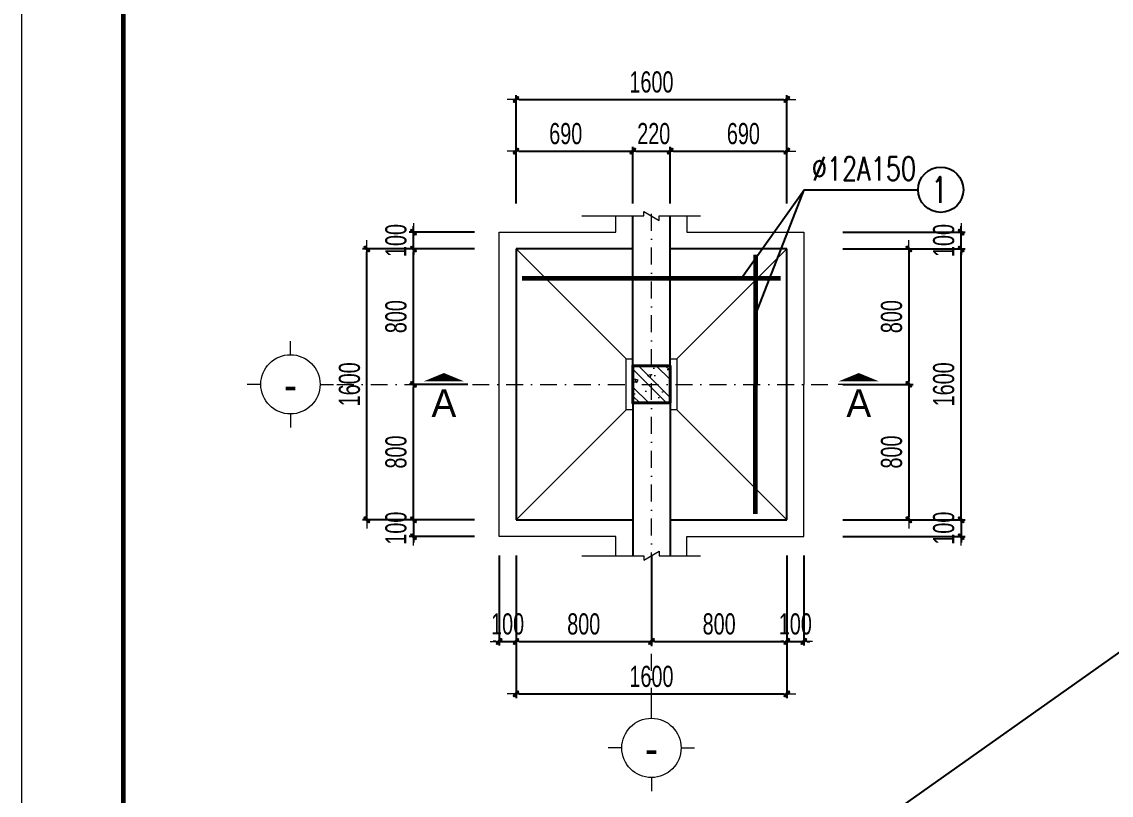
# Model space of a CAD drawing. Header units: millimetres. Extents: x -211129 to 461116, y -574633 to 115.
# Drawn here: x -78409 to -71973, y -542800 to -538229 of the extents above; entities that cross this region are included whole.
import ezdxf
from ezdxf.enums import TextEntityAlignment as Align

# ---------------------------------------------------------------- set-up
doc = ezdxf.new("R2010")
doc.units = ezdxf.units.MM
doc.header["$MEASUREMENT"] = 0
doc.header["$PDMODE"] = 32
doc.linetypes.add('DASHDOT', pattern=[1, 0.5, -0.25, 0, -0.25])
doc.layers.get('Defpoints').update_dxf_attribs({"color": 1})
doc.layers.add('KCS_Plotter', color=11, linetype='Continuous', plot=False)
for name, color, linetype, lineweight in [('Khungten_LCDI', 7, 'Continuous', 5), ('LC Dim', 8, 'Continuous', 18), ('LC Hatch', 252, 'Continuous', 9), ('LC ISO', 153, 'Continuous', 13), ('LC Khac', 4, 'Continuous', 9), ('LC Net dam2', 6, 'Continuous', 40), ('LC Net dam3', 1, 'Continuous', 60), ('LC Net manh', 133, 'Continuous', 5), ('LC Net thay', 63, 'Continuous', 25), ('LC Net truc', 79, 'DASHDOT', 13), ('LC Text1', 3, 'Continuous', 20), ('LC Text2', 7, 'Continuous', 25)]:
    doc.layers.add(name, color=color, linetype=linetype, lineweight=lineweight)
doc.styles.add('HOATBIF', font='hoatbif.shx', dxfattribs={"width": 0.7})
doc.styles.add('Khungten', font='VHAVAN.TTF', dxfattribs={"width": 0.9, "height": 5000})
doc.styles.add('LC 1', font='VHAVANB.TTF')
doc.styles.add('LC 3', font='vnsimli.shx', dxfattribs={"width": 0.75})
doc.styles.add('Title', font='VHBLACK.TTF', dxfattribs={"width": 0.8})
doc.dimstyles.new('1-100(1-50)', dxfattribs={"dimscale": 50, "dimtxt": 2.5, "dimasz": 0.35, "dimexe": 0.5, "dimexo": 0, "dimgap": 0.8, "dimtad": 1, "dimdec": 0, "dimzin": 0, "dimdsep": 46, "dimtxsty": 'HOATBIF', "dimblk1": 'DOT', "dimblk2": 'DOT', "dimsah": 1, "dimcen": -1, "dimdle": 1, "dimclrd": 256, "dimclre": 256, "dimclrt": 4, "dimadec": 3, "dimazin": 2, "dimtfac": 0.333333, "dimtdec": 0, "dimtix": 1, "dimtmove": 2, "dimatfit": 3, "dimldrblk": 'DOT', "dimfxl": 1, "dimtvp": 0.833333, "dimtolj": 1, "dimtzin": 0, "dimarcsym": 0})

# ---------------------------------------------------------------- blocks, each defined once
blk = doc.blocks.new('lcdi fix')
at = {"layer": 'Defpoints', "lineweight": 0}
blk.add_lwpolyline([(-1200, -14850), (-1200, 14850), (40800, 14850), (40800, -14850)], close=True, dxfattribs=at)
at = {"layer": 'Khungten_LCDI', "color": 5, "lineweight": 60}
blk.add_lwpolyline([(0, -14650), (0, 14650), (40600, 14650), (40600, -14650)], close=True, dxfattribs=at)
at = {"color": 7, "style": 'Khungten', "width": 0.8}
for tag, p in [('REVISION', (39499, -10746)), ('NGAYHT', (39546, -11609))]:
    blk.add_attdef(tag, text='', height=200, dxfattribs=at).set_placement(p, align=Align.CENTER)
at = {"layer": 'LC Text1', "color": 3, "style": 'LC 1', "width": 1.834006}
for tag, p, p2 in [('TENBANVE1', (36913, -8886), (40339, -8886)), ('TENBANVE2', (36913, -9562), (40339, -9562))]:
    blk.add_attdef(tag, text='', height=250, dxfattribs=at).set_placement(p, p2, align=Align.FIT)
at = {"layer": 'LC Text1', "style": 'Title', "width": 0.7}
blk.add_attdef('SOBANVE', text='', height=250, dxfattribs=at).set_placement((39562, -13896), align=Align.CENTER)
blk = doc.blocks.new('DOT')
at = {"layer": 'LC Dim'}
blk.add_line((-3, 0), (3, 0), dxfattribs=at)
at = {"layer": 'LC Dim', "color": 4}
blk.add_line((-1, -1), (1, 1), dxfattribs=at)
blk.add_lwpolyline([(0.5, 1), (-1, -0.5), (-0.5, -1), (1, 0.5)], close=True, dxfattribs=at)
blk = doc.blocks.new('*D773')
at = {"layer": 'Defpoints', "color": 0, "ltscale": 2, "transparency": 16777216}
for p in [(-76095.8, -540371.6), (-75774.1, -540371.6), (-75734.6, -541171.6)]:
    blk.add_point(p, dxfattribs=at)
at = {"layer": 'LC Dim', "lineweight": -2, "ltscale": 2, "transparency": 16777216}
for p, q in [((-75774.1, -540371.6), (-76120.8, -540371.6)), ((-76095.8, -541154.1), (-76095.8, -540389.1)), ((-75734.6, -541171.6), (-76120.8, -541171.6))]:
    blk.add_line(p, q, dxfattribs=at)
at = {"layer": 'LC Dim', "lineweight": -2, "ltscale": 2, "transparency": 16777216, "xscale": 17.5, "yscale": 17.5, "zscale": 17.5}
for p, rotation in [((-76095.8, -540371.6), 90), ((-76095.8, -541171.6), 270)]:
    blk.add_blockref('DOT', p, dxfattribs=dict(at, rotation=rotation))
at = {"layer": 'LC Dim', "color": 4, "ltscale": 2, "transparency": 16777216, "insert": (-76198.3, -540771.6), "char_height": 125, "attachment_point": 5, "rotation": 90, "style": 'HOATBIF'}
blk.add_mtext('\\A1;800', dxfattribs=at)
blk = doc.blocks.new('_Dot')
at = {"color": 0, "linetype": 'ByBlock', "lineweight": -2}
blk.add_line((-0.5, 0), (-1, 0), dxfattribs=at)
at = {"color": 0, "linetype": 'ByBlock', "const_width": 0.5}
blk.add_lwpolyline([(-0.25, 0, 1), (0.25, 0, 1)], format="xyb", close=True, dxfattribs=at)
blk = doc.blocks.new('*D774')
at = {"layer": 'Defpoints', "color": 0, "ltscale": 2, "transparency": 16777216}
for p in [(-76095.8, -539571.6), (-75734.6, -539571.6), (-75774.1, -540371.6)]:
    blk.add_point(p, dxfattribs=at)
at = {"layer": 'LC Dim', "lineweight": -2, "ltscale": 2, "transparency": 16777216}
for p, q in [((-75734.6, -539571.6), (-76120.8, -539571.6)), ((-76095.8, -540354.1), (-76095.8, -539589.1)), ((-75774.1, -540371.6), (-76120.8, -540371.6))]:
    blk.add_line(p, q, dxfattribs=at)
at = {"layer": 'LC Dim', "lineweight": -2, "ltscale": 2, "transparency": 16777216, "xscale": 17.5, "yscale": 17.5, "zscale": 17.5}
for p, rotation in [((-76095.8, -539571.6), 90), ((-76095.8, -540371.6), 270)]:
    blk.add_blockref('DOT', p, dxfattribs=dict(at, rotation=rotation))
at = {"layer": 'LC Dim', "color": 4, "ltscale": 2, "transparency": 16777216, "insert": (-76198.3, -539971.6), "char_height": 125, "attachment_point": 5, "rotation": 90, "style": 'HOATBIF'}
blk.add_mtext('\\A1;800', dxfattribs=at)
blk = doc.blocks.new('*D775')
at = {"layer": 'Defpoints', "color": 0, "ltscale": 2, "transparency": 16777216}
for p in [(-76095.8, -539471.6), (-75734.6, -539471.6), (-75734.6, -539571.6)]:
    blk.add_point(p, dxfattribs=at)
at = {"layer": 'LC Dim', "lineweight": -2, "ltscale": 2, "transparency": 16777216}
for p, q in [((-76095.8, -539454.1), (-76095.8, -539436.6)), ((-75734.6, -539471.6), (-76120.8, -539471.6)), ((-76095.8, -539571.6), (-76095.8, -539471.6)), ((-75734.6, -539571.6), (-76120.8, -539571.6)), ((-76095.8, -539589.1), (-76095.8, -539606.6))]:
    blk.add_line(p, q, dxfattribs=at)
at = {"layer": 'LC Dim', "lineweight": -2, "ltscale": 2, "transparency": 16777216, "xscale": 17.5, "yscale": 17.5, "zscale": 17.5}
for p, rotation in [((-76095.8, -539471.6), 270), ((-76095.8, -539571.6), 90)]:
    blk.add_blockref('DOT', p, dxfattribs=dict(at, rotation=rotation))
at = {"layer": 'LC Dim', "color": 4, "ltscale": 2, "transparency": 16777216, "insert": (-76198.3, -539521.6), "char_height": 125, "attachment_point": 5, "rotation": 90, "style": 'HOATBIF'}
blk.add_mtext('\\A1;100', dxfattribs=at)
blk = doc.blocks.new('*D776')
at = {"layer": 'Defpoints', "color": 0, "ltscale": 2, "transparency": 16777216}
for p in [(-76370.7, -539571.6), (-75734.6, -539571.6), (-75734.6, -541171.6)]:
    blk.add_point(p, dxfattribs=at)
at = {"layer": 'LC Dim', "lineweight": -2, "ltscale": 2, "transparency": 16777216}
for p, q in [((-75734.6, -539571.6), (-76395.7, -539571.6)), ((-76370.7, -541154.1), (-76370.7, -539589.1)), ((-75734.6, -541171.6), (-76395.7, -541171.6))]:
    blk.add_line(p, q, dxfattribs=at)
at = {"layer": 'LC Dim', "lineweight": -2, "ltscale": 2, "transparency": 16777216, "xscale": 17.5, "yscale": 17.5, "zscale": 17.5}
for p, rotation in [((-76370.7, -539571.6), 90), ((-76370.7, -541171.6), 270)]:
    blk.add_blockref('DOT', p, dxfattribs=dict(at, rotation=rotation))
at = {"layer": 'LC Dim', "color": 4, "ltscale": 2, "transparency": 16777216, "insert": (-76473.2, -540371.6), "char_height": 125, "attachment_point": 5, "rotation": 90, "style": 'HOATBIF'}
blk.add_mtext('\\A1;1600', dxfattribs=at)
blk = doc.blocks.new('*D777')
at = {"layer": 'Defpoints', "color": 0, "ltscale": 2, "transparency": 16777216}
for p in [(-75734.6, -541171.6), (-76095.8, -541271.6), (-75734.6, -541271.6)]:
    blk.add_point(p, dxfattribs=at)
at = {"layer": 'LC Dim', "lineweight": -2, "ltscale": 2, "transparency": 16777216}
for p, q in [((-75734.6, -541171.6), (-76120.8, -541171.6)), ((-76095.8, -541154.1), (-76095.8, -541136.6)), ((-76095.8, -541171.6), (-76095.8, -541271.6)), ((-75734.6, -541271.6), (-76120.8, -541271.6)), ((-76095.8, -541289.1), (-76095.8, -541306.6))]:
    blk.add_line(p, q, dxfattribs=at)
at = {"layer": 'LC Dim', "lineweight": -2, "ltscale": 2, "transparency": 16777216, "xscale": 17.5, "yscale": 17.5, "zscale": 17.5}
for p, rotation in [((-76095.8, -541171.6), 270), ((-76095.8, -541271.6), 90)]:
    blk.add_blockref('DOT', p, dxfattribs=dict(at, rotation=rotation))
at = {"layer": 'LC Dim', "color": 4, "ltscale": 2, "transparency": 16777216, "insert": (-76198.3, -541221.6), "char_height": 125, "attachment_point": 5, "rotation": 90, "style": 'HOATBIF'}
blk.add_mtext('\\A1;100', dxfattribs=at)
blk = doc.blocks.new('*D778')
at = {"layer": 'Defpoints', "color": 0, "ltscale": 2, "transparency": 16777216}
for p in [(-73558, -539571.6), (-72859.8, -539571.6), (-73558, -541171.6)]:
    blk.add_point(p, dxfattribs=at)
at = {"layer": 'LC Dim', "lineweight": -2, "ltscale": 2, "transparency": 16777216}
for p, q in [((-73558, -539571.6), (-72834.8, -539571.6)), ((-72859.8, -541154.1), (-72859.8, -539589.1)), ((-73558, -541171.6), (-72834.8, -541171.6))]:
    blk.add_line(p, q, dxfattribs=at)
at = {"layer": 'LC Dim', "lineweight": -2, "ltscale": 2, "transparency": 16777216, "xscale": 17.5, "yscale": 17.5, "zscale": 17.5}
for p, rotation in [((-72859.8, -539571.6), 90), ((-72859.8, -541171.6), 270)]:
    blk.add_blockref('DOT', p, dxfattribs=dict(at, rotation=rotation))
at = {"layer": 'LC Dim', "color": 4, "ltscale": 2, "transparency": 16777216, "insert": (-72962.3, -540371.6), "char_height": 125, "attachment_point": 5, "rotation": 90, "style": 'HOATBIF'}
blk.add_mtext('\\A1;1600', dxfattribs=at)
blk = doc.blocks.new('*D779')
at = {"layer": 'Defpoints', "color": 0, "ltscale": 2, "transparency": 16777216}
for p in [(-73558, -539471.6), (-72859.8, -539471.6), (-73558, -539571.6)]:
    blk.add_point(p, dxfattribs=at)
at = {"layer": 'LC Dim', "lineweight": -2, "ltscale": 2, "transparency": 16777216}
for p, q in [((-72859.8, -539454.1), (-72859.8, -539436.6)), ((-73558, -539471.6), (-72834.8, -539471.6)), ((-72859.8, -539571.6), (-72859.8, -539471.6)), ((-73558, -539571.6), (-72834.8, -539571.6)), ((-72859.8, -539589.1), (-72859.8, -539606.6))]:
    blk.add_line(p, q, dxfattribs=at)
at = {"layer": 'LC Dim', "lineweight": -2, "ltscale": 2, "transparency": 16777216, "xscale": 17.5, "yscale": 17.5, "zscale": 17.5}
for p, rotation in [((-72859.8, -539471.6), 270), ((-72859.8, -539571.6), 90)]:
    blk.add_blockref('DOT', p, dxfattribs=dict(at, rotation=rotation))
at = {"layer": 'LC Dim', "color": 4, "ltscale": 2, "transparency": 16777216, "insert": (-72962.3, -539521.6), "char_height": 125, "attachment_point": 5, "rotation": 90, "style": 'HOATBIF'}
blk.add_mtext('\\A1;100', dxfattribs=at)
blk = doc.blocks.new('*D780')
at = {"layer": 'Defpoints', "color": 0, "ltscale": 2, "transparency": 16777216}
for p in [(-73558, -541171.6), (-73558, -541271.6), (-72859.8, -541271.6)]:
    blk.add_point(p, dxfattribs=at)
at = {"layer": 'LC Dim', "lineweight": -2, "ltscale": 2, "transparency": 16777216}
for p, q in [((-73558, -541171.6), (-72834.8, -541171.6)), ((-72859.8, -541154.1), (-72859.8, -541136.6)), ((-72859.8, -541171.6), (-72859.8, -541271.6)), ((-73558, -541271.6), (-72834.8, -541271.6)), ((-72859.8, -541289.1), (-72859.8, -541306.6))]:
    blk.add_line(p, q, dxfattribs=at)
at = {"layer": 'LC Dim', "lineweight": -2, "ltscale": 2, "transparency": 16777216, "xscale": 17.5, "yscale": 17.5, "zscale": 17.5}
for p, rotation in [((-72859.8, -541171.6), 270), ((-72859.8, -541271.6), 90)]:
    blk.add_blockref('DOT', p, dxfattribs=dict(at, rotation=rotation))
at = {"layer": 'LC Dim', "color": 4, "ltscale": 2, "transparency": 16777216, "insert": (-72962.3, -541221.6), "char_height": 125, "attachment_point": 5, "rotation": 90, "style": 'HOATBIF'}
blk.add_mtext('\\A1;100', dxfattribs=at)
blk = doc.blocks.new('*D781')
at = {"layer": 'Defpoints', "color": 0, "ltscale": 2, "transparency": 16777216}
for p in [(-73558, -539571.6), (-73558, -540371.6), (-73167.9, -540371.6)]:
    blk.add_point(p, dxfattribs=at)
at = {"layer": 'LC Dim', "lineweight": -2, "ltscale": 2, "transparency": 16777216}
for p, q in [((-73558, -539571.6), (-73142.9, -539571.6)), ((-73167.9, -539589.1), (-73167.9, -540354.1)), ((-73558, -540371.6), (-73142.9, -540371.6))]:
    blk.add_line(p, q, dxfattribs=at)
at = {"layer": 'LC Dim', "lineweight": -2, "ltscale": 2, "transparency": 16777216, "xscale": 17.5, "yscale": 17.5, "zscale": 17.5}
for p, rotation in [((-73167.9, -539571.6), 90), ((-73167.9, -540371.6), 270)]:
    blk.add_blockref('DOT', p, dxfattribs=dict(at, rotation=rotation))
at = {"layer": 'LC Dim', "color": 4, "ltscale": 2, "transparency": 16777216, "insert": (-73270.4, -539971.6), "char_height": 125, "attachment_point": 5, "rotation": 90, "style": 'HOATBIF'}
blk.add_mtext('\\A1;800', dxfattribs=at)
blk = doc.blocks.new('*D782')
at = {"layer": 'Defpoints', "color": 0, "ltscale": 2, "transparency": 16777216}
for p in [(-73558, -540371.6), (-73558, -541171.6), (-73167.9, -541171.6)]:
    blk.add_point(p, dxfattribs=at)
at = {"layer": 'LC Dim', "lineweight": -2, "ltscale": 2, "transparency": 16777216}
for p, q in [((-73558, -540371.6), (-73142.9, -540371.6)), ((-73167.9, -540389.1), (-73167.9, -541154.1)), ((-73558, -541171.6), (-73142.9, -541171.6))]:
    blk.add_line(p, q, dxfattribs=at)
at = {"layer": 'LC Dim', "lineweight": -2, "ltscale": 2, "transparency": 16777216, "xscale": 17.5, "yscale": 17.5, "zscale": 17.5}
for p, rotation in [((-73167.9, -540371.6), 90), ((-73167.9, -541171.6), 270)]:
    blk.add_blockref('DOT', p, dxfattribs=dict(at, rotation=rotation))
at = {"layer": 'LC Dim', "color": 4, "ltscale": 2, "transparency": 16777216, "insert": (-73270.4, -540771.6), "char_height": 125, "attachment_point": 5, "rotation": 90, "style": 'HOATBIF'}
blk.add_mtext('\\A1;800', dxfattribs=at)
blk = doc.blocks.new('*D783')
at = {"layer": 'Defpoints', "color": 0, "ltscale": 2, "transparency": 16777216}
for p in [(-75589.3, -541383.5), (-75489.3, -541383.5), (-75489.3, -541890.7)]:
    blk.add_point(p, dxfattribs=at)
at = {"layer": 'LC Dim', "lineweight": -2, "ltscale": 2, "transparency": 16777216}
for p, q in [((-75589.3, -541383.5), (-75589.3, -541915.7)), ((-75489.3, -541383.5), (-75489.3, -541915.7)), ((-75606.8, -541890.7), (-75624.3, -541890.7)), ((-75589.3, -541890.7), (-75489.3, -541890.7)), ((-75471.8, -541890.7), (-75454.3, -541890.7))]:
    blk.add_line(p, q, dxfattribs=at)
at = {"layer": 'LC Dim', "lineweight": -2, "ltscale": 2, "transparency": 16777216, "xscale": 17.5, "yscale": 17.5, "zscale": 17.5}
blk.add_blockref('DOT', (-75589.3, -541890.7), dxfattribs=at)
at = {"layer": 'LC Dim', "lineweight": -2, "ltscale": 2, "transparency": 16777216, "xscale": 17.5, "yscale": 17.5, "zscale": 17.5, "rotation": 180}
blk.add_blockref('DOT', (-75489.3, -541890.7), dxfattribs=at)
at = {"layer": 'LC Dim', "color": 4, "ltscale": 2, "transparency": 16777216, "insert": (-75539.3, -541788.2), "char_height": 125, "attachment_point": 5, "style": 'HOATBIF'}
blk.add_mtext('\\A1;100', dxfattribs=at)
blk = doc.blocks.new('*D784')
at = {"layer": 'Defpoints', "color": 0, "ltscale": 2, "transparency": 16777216}
for p in [(-75489.3, -541383.5), (-74689.3, -541383.5), (-74689.3, -541890.7)]:
    blk.add_point(p, dxfattribs=at)
at = {"layer": 'LC Dim', "lineweight": -2, "ltscale": 2, "transparency": 16777216}
for p, q in [((-75489.3, -541383.5), (-75489.3, -541915.7)), ((-74689.3, -541383.5), (-74689.3, -541915.7)), ((-75471.8, -541890.7), (-74706.8, -541890.7))]:
    blk.add_line(p, q, dxfattribs=at)
at = {"layer": 'LC Dim', "lineweight": -2, "ltscale": 2, "transparency": 16777216, "xscale": 17.5, "yscale": 17.5, "zscale": 17.5, "rotation": 180}
blk.add_blockref('DOT', (-75489.3, -541890.7), dxfattribs=at)
at = {"layer": 'LC Dim', "lineweight": -2, "ltscale": 2, "transparency": 16777216, "xscale": 17.5, "yscale": 17.5, "zscale": 17.5}
blk.add_blockref('DOT', (-74689.3, -541890.7), dxfattribs=at)
at = {"layer": 'LC Dim', "color": 4, "ltscale": 2, "transparency": 16777216, "insert": (-75089.3, -541788.2), "char_height": 125, "attachment_point": 5, "style": 'HOATBIF'}
blk.add_mtext('\\A1;800', dxfattribs=at)
blk = doc.blocks.new('*D785')
at = {"layer": 'Defpoints', "color": 0, "ltscale": 2, "transparency": 16777216}
for p in [(-73889.3, -541383.5), (-73789.3, -541383.5), (-73789.3, -541890.7)]:
    blk.add_point(p, dxfattribs=at)
at = {"layer": 'LC Dim', "lineweight": -2, "ltscale": 2, "transparency": 16777216}
for p, q in [((-73889.3, -541383.5), (-73889.3, -541915.7)), ((-73789.3, -541383.5), (-73789.3, -541915.7)), ((-73906.8, -541890.7), (-73924.3, -541890.7)), ((-73889.3, -541890.7), (-73789.3, -541890.7)), ((-73771.8, -541890.7), (-73754.3, -541890.7))]:
    blk.add_line(p, q, dxfattribs=at)
at = {"layer": 'LC Dim', "lineweight": -2, "ltscale": 2, "transparency": 16777216, "xscale": 17.5, "yscale": 17.5, "zscale": 17.5}
blk.add_blockref('DOT', (-73889.3, -541890.7), dxfattribs=at)
at = {"layer": 'LC Dim', "lineweight": -2, "ltscale": 2, "transparency": 16777216, "xscale": 17.5, "yscale": 17.5, "zscale": 17.5, "rotation": 180}
blk.add_blockref('DOT', (-73789.3, -541890.7), dxfattribs=at)
at = {"layer": 'LC Dim', "color": 4, "ltscale": 2, "transparency": 16777216, "insert": (-73839.3, -541788.2), "char_height": 125, "attachment_point": 5, "style": 'HOATBIF'}
blk.add_mtext('\\A1;100', dxfattribs=at)
blk = doc.blocks.new('*D786')
at = {"layer": 'Defpoints', "color": 0, "ltscale": 2, "transparency": 16777216}
for p in [(-74689.3, -541383.5), (-73889.3, -541383.5), (-73889.3, -541890.7)]:
    blk.add_point(p, dxfattribs=at)
at = {"layer": 'LC Dim', "lineweight": -2, "ltscale": 2, "transparency": 16777216}
for p, q in [((-74689.3, -541383.5), (-74689.3, -541915.7)), ((-73889.3, -541383.5), (-73889.3, -541915.7)), ((-74671.8, -541890.7), (-73906.8, -541890.7))]:
    blk.add_line(p, q, dxfattribs=at)
at = {"layer": 'LC Dim', "lineweight": -2, "ltscale": 2, "transparency": 16777216, "xscale": 17.5, "yscale": 17.5, "zscale": 17.5, "rotation": 180}
blk.add_blockref('DOT', (-74689.3, -541890.7), dxfattribs=at)
at = {"layer": 'LC Dim', "lineweight": -2, "ltscale": 2, "transparency": 16777216, "xscale": 17.5, "yscale": 17.5, "zscale": 17.5}
blk.add_blockref('DOT', (-73889.3, -541890.7), dxfattribs=at)
at = {"layer": 'LC Dim', "color": 4, "ltscale": 2, "transparency": 16777216, "insert": (-74289.3, -541788.2), "char_height": 125, "attachment_point": 5, "style": 'HOATBIF'}
blk.add_mtext('\\A1;800', dxfattribs=at)
blk = doc.blocks.new('*D787')
at = {"layer": 'Defpoints', "color": 0, "ltscale": 2, "transparency": 16777216}
for p in [(-75489.3, -541383.5), (-73889.3, -541383.5), (-73889.3, -542200.7)]:
    blk.add_point(p, dxfattribs=at)
at = {"layer": 'LC Dim', "lineweight": -2, "ltscale": 2, "transparency": 16777216}
for p, q in [((-75489.3, -541383.5), (-75489.3, -542225.7)), ((-73889.3, -541383.5), (-73889.3, -542225.7)), ((-75471.8, -542200.7), (-73906.8, -542200.7))]:
    blk.add_line(p, q, dxfattribs=at)
at = {"layer": 'LC Dim', "lineweight": -2, "ltscale": 2, "transparency": 16777216, "xscale": 17.5, "yscale": 17.5, "zscale": 17.5, "rotation": 180}
blk.add_blockref('DOT', (-75489.3, -542200.7), dxfattribs=at)
at = {"layer": 'LC Dim', "lineweight": -2, "ltscale": 2, "transparency": 16777216, "xscale": 17.5, "yscale": 17.5, "zscale": 17.5}
blk.add_blockref('DOT', (-73889.3, -542200.7), dxfattribs=at)
at = {"layer": 'LC Dim', "color": 4, "ltscale": 2, "transparency": 16777216, "insert": (-74689.3, -542098.2), "char_height": 125, "attachment_point": 5, "style": 'HOATBIF'}
blk.add_mtext('\\A1;1600', dxfattribs=at)
blk = doc.blocks.new('*D788')
at = {"layer": 'Defpoints', "color": 0, "ltscale": 2, "transparency": 16777216}
for p in [(-74799.3, -538993), (-75489.3, -539302.9), (-74799.3, -539302.9)]:
    blk.add_point(p, dxfattribs=at)
at = {"layer": 'LC Dim', "lineweight": -2, "ltscale": 2, "transparency": 16777216}
for p, q in [((-75489.3, -539302.9), (-75489.3, -538968)), ((-74799.3, -539302.9), (-74799.3, -538968)), ((-75471.8, -538993), (-74816.8, -538993))]:
    blk.add_line(p, q, dxfattribs=at)
at = {"layer": 'LC Dim', "lineweight": -2, "ltscale": 2, "transparency": 16777216, "xscale": 17.5, "yscale": 17.5, "zscale": 17.5, "rotation": 180}
blk.add_blockref('DOT', (-75489.3, -538993), dxfattribs=at)
at = {"layer": 'LC Dim', "lineweight": -2, "ltscale": 2, "transparency": 16777216, "xscale": 17.5, "yscale": 17.5, "zscale": 17.5}
blk.add_blockref('DOT', (-74799.3, -538993), dxfattribs=at)
at = {"layer": 'LC Dim', "color": 4, "ltscale": 2, "transparency": 16777216, "insert": (-75195.6, -538890.5), "char_height": 125, "attachment_point": 5, "style": 'HOATBIF'}
blk.add_mtext('\\A1;690', dxfattribs=at)
blk = doc.blocks.new('*D789')
at = {"layer": 'Defpoints', "color": 0, "ltscale": 2, "transparency": 16777216}
for p in [(-74579.3, -538993), (-74799.3, -539302.9), (-74579.3, -539302.9)]:
    blk.add_point(p, dxfattribs=at)
at = {"layer": 'LC Dim', "lineweight": -2, "ltscale": 2, "transparency": 16777216}
for p, q in [((-74799.3, -539302.9), (-74799.3, -538968)), ((-74579.3, -539302.9), (-74579.3, -538968)), ((-74781.8, -538993), (-74596.8, -538993))]:
    blk.add_line(p, q, dxfattribs=at)
at = {"layer": 'LC Dim', "lineweight": -2, "ltscale": 2, "transparency": 16777216, "xscale": 17.5, "yscale": 17.5, "zscale": 17.5, "rotation": 180}
blk.add_blockref('DOT', (-74799.3, -538993), dxfattribs=at)
at = {"layer": 'LC Dim', "lineweight": -2, "ltscale": 2, "transparency": 16777216, "xscale": 17.5, "yscale": 17.5, "zscale": 17.5}
blk.add_blockref('DOT', (-74579.3, -538993), dxfattribs=at)
at = {"layer": 'LC Dim', "color": 4, "ltscale": 2, "transparency": 16777216, "insert": (-74675.8, -538890.5), "char_height": 125, "attachment_point": 5, "style": 'HOATBIF'}
blk.add_mtext('\\A1;220', dxfattribs=at)
blk = doc.blocks.new('*D790')
at = {"layer": 'Defpoints', "color": 0, "ltscale": 2, "transparency": 16777216}
for p in [(-73889.3, -538993), (-74579.3, -539302.9), (-73889.3, -539302.9)]:
    blk.add_point(p, dxfattribs=at)
at = {"layer": 'LC Dim', "lineweight": -2, "ltscale": 2, "transparency": 16777216}
for p, q in [((-74579.3, -539302.9), (-74579.3, -538968)), ((-73889.3, -539302.9), (-73889.3, -538968)), ((-74561.8, -538993), (-73906.8, -538993))]:
    blk.add_line(p, q, dxfattribs=at)
at = {"layer": 'LC Dim', "lineweight": -2, "ltscale": 2, "transparency": 16777216, "xscale": 17.5, "yscale": 17.5, "zscale": 17.5, "rotation": 180}
blk.add_blockref('DOT', (-74579.3, -538993), dxfattribs=at)
at = {"layer": 'LC Dim', "lineweight": -2, "ltscale": 2, "transparency": 16777216, "xscale": 17.5, "yscale": 17.5, "zscale": 17.5}
blk.add_blockref('DOT', (-73889.3, -538993), dxfattribs=at)
at = {"layer": 'LC Dim', "color": 4, "ltscale": 2, "transparency": 16777216, "insert": (-74146.1, -538890.5), "char_height": 125, "attachment_point": 5, "style": 'HOATBIF'}
blk.add_mtext('\\A1;690', dxfattribs=at)
blk = doc.blocks.new('TTRUC')
at = {"layer": 'LC ISO'}
for p, q in [((0, 6.95), (0, 10.13)), ((-6.95, 0), (-10.13, 0)), ((6.95, 0), (10.13, 0)), ((0, -6.95), (0, -10.13))]:
    blk.add_line(p, q, dxfattribs=at)
at = {"layer": 'LC Net manh'}
blk.add_circle((0, 0), 6.95, dxfattribs=at)
blk = doc.blocks.new('*D791')
at = {"layer": 'Defpoints', "color": 0, "transparency": 16777216}
for p in [(-73889.3, -538687.8), (-75489.3, -539302.9), (-73889.3, -539302.9)]:
    blk.add_point(p, dxfattribs=at)
at = {"layer": 'LC Hatch', "lineweight": -2, "transparency": 16777216}
for p, q in [((-75489.3, -539302.9), (-75489.3, -538662.8)), ((-73889.3, -539302.9), (-73889.3, -538662.8)), ((-75471.8, -538687.8), (-73906.8, -538687.8))]:
    blk.add_line(p, q, dxfattribs=at)
at = {"layer": 'LC Hatch', "lineweight": -2, "transparency": 16777216, "xscale": 17.5, "yscale": 17.5, "zscale": 17.5, "rotation": 180}
blk.add_blockref('DOT', (-75489.3, -538687.8), dxfattribs=at)
at = {"layer": 'LC Hatch', "lineweight": -2, "transparency": 16777216, "xscale": 17.5, "yscale": 17.5, "zscale": 17.5}
blk.add_blockref('DOT', (-73889.3, -538687.8), dxfattribs=at)
at = {"layer": 'LC Hatch', "color": 4, "transparency": 16777216, "insert": (-74689.3, -538585.3), "char_height": 125, "attachment_point": 5, "style": 'HOATBIF'}
blk.add_mtext('\\A1;1600', dxfattribs=at)

msp = doc.modelspace()

# ---------------------------------------------------------------- hatches: boundary and pattern name
at = {"layer": 'LC Hatch', "ltscale": 2}
h = msp.add_hatch(dxfattribs=at)
h.set_pattern_fill('BTCT', color=256, scale=30, angle=90)
h.set_pattern_definition([(140, (-32734.67, -81025.82), (18.82564, 215.178055), [22.5, -247.5]), (85, (-32734.67, -81025.82), (-225.65764, -41.6254), [18, -198]), (190.4514, (-32733.1, -81007.9), (-206.83186, 173.55281), [19.12206, -210.34263]), (136.1842, (-32794.67, -81025.82), (49.6557, 320.17231), [33.75, -371.25]), (186.6356, (-32790.53, -80999.14), (-292.23536, 280.39881), [28.68309, -315.5139]), (81.1842, (-32794.67, -81025.82), (-292.23558, 280.39858), [27, -297]), (111, (-32779.67, -80995.82), (120.78567, 179.072116), [22.5, -247.5]), (56, (-32779.67, -80995.82), (-217.54501, 72.9946), [18, -198]), (161.4514, (-32769.6, -80980.9), (-96.75915, 252.06679), [19.12206, -210.34263]), (127.5, (-32734.67, -81025.824), (-99.868156, 3.647957), [0, -195.6, 0, -201, 0, -198.75]), (97.5, (-32734.67, -81025.82), (-118.323514, 78.92086), [0, -114.6, 0, -191.1, 0, -75.75]), (57.5, (-32734.67, -81092.724), (6.766462, 160.146731), [0, -75, 0, -234, 0, -310.5]), (47.5, (-32734.67, -81122.72), (-30.031495, 174.95585), [0, -97.5, 0, -155.4, 0, -220.5]), (135, (-32734.67, -81025.82), (-79.549513, -79.549513), []), (135, (-32734.67, -80972.79), (-79.549513, -79.549513), [])])
h.paths.add_polyline_path([(-74799.3, -540261.6), (-74579.3, -540261.6), (-74579.3, -540481.6), (-74799.3, -540481.6)])

# ---------------------------------------------------------------- linework, layer by layer
at = {"layer": 'KCS_Plotter', "ltscale": 250}
msp.add_line((-78409.4, -546541.2), (-57409.4, -531691.2), dxfattribs=at)
at = {"layer": 'LC Khac', "color": 1, "ltscale": 2}
for p, q in [((-75794.2, -540371.6), (-76036.9, -540371.6)), ((-73342.9, -540371.6), (-73585.6, -540371.6))]:
    msp.add_line(p, q, dxfattribs=at)
for points in [[(-75915.6, -540304.6, 0, 235.7, 0), (-75915.6, -540353.3, 137.5, 137.5, 0)], [(-73464.3, -540304.6, 0, 235.7, 0), (-73464.3, -540353.3, 137.5, 137.5, 0)]]:
    msp.add_lwpolyline(points, format="xyseb", dxfattribs=at)
at = {"layer": 'LC Net dam2', "ltscale": 2}
msp.add_lwpolyline([(-74579.3, -540391.8), (-74579.3, -540261.6), (-74799.3, -540261.6), (-74799.3, -540481.6), (-74579.3, -540481.6), (-74579.3, -540391.8)], dxfattribs=at)
at = {"layer": 'LC Net dam3'}
for p, q in [((-74075.5, -541136), (-74072.8, -539607.1)), ((-73926, -539745.8), (-75452.5, -539745.8))]:
    msp.add_line(p, q, dxfattribs=at)
at = {"layer": 'LC Net manh', "ltscale": 2}
for p, q in [((-74899.3, -539471.6), (-74899.3, -539376.5)), ((-74479.3, -539376.5), (-74479.3, -539471.6)), ((-75589.3, -540371.6), (-75589.3, -539471.6)), ((-75589.3, -539471.6), (-74899.3, -539471.6)), ((-74479.3, -539471.6), (-73789.3, -539471.6)), ((-73789.3, -539471.6), (-73789.3, -540371.6)), ((-74839.3, -540221.6), (-75489.3, -539571.6)), ((-74539.3, -540221.6), (-73889.3, -539571.6)), ((-75589.3, -541271.6), (-75589.3, -540371.6)), ((-73789.3, -541271.6), (-73789.3, -540371.6)), ((-74839.3, -540521.6), (-75489.3, -541171.6)), ((-74539.3, -540521.6), (-73889.3, -541171.6)), ((-74899.3, -541271.6), (-75589.3, -541271.6)), ((-74899.3, -541384.4), (-74899.3, -541271.6)), ((-74479.3, -541384.4), (-74479.3, -541271.6)), ((-74479.3, -541271.6), (-73789.3, -541271.6))]:
    msp.add_line(p, q, dxfattribs=at)
for points in [[(-75099.7, -539376.5), (-74734.3, -539376.5), (-74734.3, -539350.6), (-74644.3, -539404.2), (-74644.3, -539376.5), (-74399.7, -539376.5)], [(-74839.3, -540371.6), (-74839.3, -540221.6), (-74799.3, -540221.6)], [(-74579.3, -540221.6), (-74539.3, -540221.6), (-74539.3, -540371.6)], [(-74799.3, -540521.6), (-74839.3, -540521.6), (-74839.3, -540371.6)], [(-74539.3, -540371.6), (-74539.3, -540521.6), (-74579.3, -540521.6)], [(-75099.7, -541384.4), (-74734.3, -541384.4), (-74734.3, -541410.3), (-74644.3, -541356.8), (-74644.3, -541384.4), (-74399.7, -541384.4)]]:
    msp.add_lwpolyline(points, dxfattribs=at)
at = {"layer": 'LC Net thay'}
for p, q in [((-74799.3, -540261.6), (-74799.3, -539376.5)), ((-74579.3, -540261.6), (-74579.3, -539376.5)), ((-74799.3, -540481.6), (-74799.3, -541384.4)), ((-74579.3, -540481.6), (-74579.3, -541384.4))]:
    msp.add_line(p, q, dxfattribs=at)
at = {"layer": 'LC Net thay', "ltscale": 2}
for p, q in [((-75489.3, -539571.6), (-75489.3, -540371.6)), ((-74799.3, -539571.6), (-75489.3, -539571.6)), ((-73889.3, -539571.6), (-74579.3, -539571.6)), ((-73889.3, -540371.6), (-73889.3, -539571.6)), ((-75489.3, -540371.6), (-75489.3, -541171.6)), ((-73889.3, -541171.6), (-73889.3, -540371.6)), ((-75489.3, -541171.6), (-74799.3, -541171.6)), ((-74579.3, -541171.6), (-73889.3, -541171.6))]:
    msp.add_line(p, q, dxfattribs=at)
at = {"layer": 'LC Net truc', "ltscale": 200}
for p, q in [((-74689.3, -542264.8), (-74689.3, -539320.5)), ((-76547.9, -540371.6), (-73624.9, -540371.6))]:
    msp.add_line(p, q, dxfattribs=at)
at = {"layer": 'LC Text2', "ltscale": 100}
msp.add_circle((-72980.1, -539221.6), 133.8, dxfattribs=at)

# ---------------------------------------------------------------- block references
at = {"layer": 'LC ISO', "xscale": 25.19610424696835, "yscale": 25.19610424696835, "zscale": 25.19610424696835}
for p in [(-76822.1, -540371.6), (-74689.3, -542520.1)]:
    msp.add_blockref('TTRUC', p, dxfattribs=at)
at = {"layer": 'LC Net thay', "xscale": 0.5000000000000013, "yscale": 0.5000000000000013, "zscale": 0.5000000000000013}
msp.add_blockref('lcdi fix', (-77809.4, -539116.2), dxfattribs=at)

# ---------------------------------------------------------------- texts
at = {"ltscale": 2, "style": 'LC 1'}
for p in [(-75915.6, -540482.7), (-73464.3, -540482.7)]:
    msp.add_attdef('A', text='B', height=165, dxfattribs=at).set_placement(p, align=Align.MIDDLE_CENTER)
at = {"layer": 'LC Text1', "ltscale": 0.2, "style": 'LC 1', "width": 0.9}
for p in [(-76822.1, -540532.1), (-74689.3, -542680.6)]:
    msp.add_text('-', height=197.3, dxfattribs=at).set_placement(p, align=Align.BOTTOM_CENTER)
at = {"layer": 'LC Text2', "linetype": 'ByBlock', "style": 'LC 3', "width": 0.75}
msp.add_text('%%C12A150', height=138.89, dxfattribs=at).set_placement((-73741.9, -539166.1))
at = {"layer": 'LC Text2', "ltscale": 100, "style": 'LC 3', "width": 0.75}
msp.add_text('1', height=152.8, dxfattribs=at).set_placement((-72987.7, -539221.6), align=Align.MIDDLE_CENTER)

# ---------------------------------------------------------------- dimensions: what is measured, and where the dimension line sits
at = {"layer": 'LC Dim', "ltscale": 2}
for base, p1, p2, picture, middle in [((-74799.3, -538993), (-75489.3, -539302.9), (-74799.3, -539302.9), '*D788', (-75195.6, -538890.5)), ((-74579.3, -538993), (-74799.3, -539302.9), (-74579.3, -539302.9), '*D789', (-74675.8, -538890.5)), ((-73889.3, -538993), (-74579.3, -539302.9), (-73889.3, -539302.9), '*D790', (-74146.1, -538890.5))]:
    dim = msp.add_linear_dim(base=base, p1=p1, p2=p2, dimstyle='1-100(1-50)', dxfattribs=at)
    dim.commit()
    dim.dimension.update_dxf_attribs({"geometry": picture, "text_midpoint": middle, "dimtype": 160})
for base, p1, p2, angle, picture, middle in [((-76095.8, -539471.6), (-75734.6, -539571.6), (-75734.6, -539471.6), 90, '*D775', (-76198.3, -539521.6)), ((-72859.8, -539471.6), (-73558, -539571.6), (-73558, -539471.6), 90, '*D779', (-72962.3, -539521.6)), ((-76370.7, -539571.6), (-75734.6, -541171.6), (-75734.6, -539571.6), 90, '*D776', (-76473.2, -540371.6)), ((-76095.8, -539571.6), (-75774.1, -540371.6), (-75734.6, -539571.6), 90, '*D774', (-76198.3, -539971.6)), ((-72859.8, -539571.6), (-73558, -541171.6), (-73558, -539571.6), 90, '*D778', (-72962.3, -540371.6)), ((-73167.9, -540371.6), (-73558, -539571.6), (-73558, -540371.6), 90, '*D781', (-73270.4, -539971.6)), ((-76095.8, -540371.6), (-75734.6, -541171.6), (-75774.1, -540371.6), 90, '*D773', (-76198.3, -540771.6)), ((-73167.9, -541171.6), (-73558, -540371.6), (-73558, -541171.6), 90, '*D782', (-73270.4, -540771.6)), ((-76095.8, -541271.6), (-75734.6, -541171.6), (-75734.6, -541271.6), 270, '*D777', (-76198.3, -541221.6)), ((-72859.8, -541271.6), (-73558, -541171.6), (-73558, -541271.6), 270, '*D780', (-72962.3, -541221.6))]:
    dim = msp.add_linear_dim(base=base, p1=p1, p2=p2, angle=angle, dimstyle='1-100(1-50)', dxfattribs=at)
    dim.commit()
    dim.dimension.update_dxf_attribs({"geometry": picture, "text_midpoint": middle})
for base, p1, p2, picture, middle in [((-75489.3, -541890.7), (-75589.3, -541383.5), (-75489.3, -541383.5), '*D783', (-75539.3, -541788.2)), ((-74689.3, -541890.7), (-75489.3, -541383.5), (-74689.3, -541383.5), '*D784', (-75089.3, -541788.2)), ((-73889.3, -542200.7), (-75489.3, -541383.5), (-73889.3, -541383.5), '*D787', (-74689.3, -542098.2)), ((-73889.3, -541890.7), (-74689.3, -541383.5), (-73889.3, -541383.5), '*D786', (-74289.3, -541788.2)), ((-73789.3, -541890.7), (-73889.3, -541383.5), (-73789.3, -541383.5), '*D785', (-73839.3, -541788.2))]:
    dim = msp.add_linear_dim(base=base, p1=p1, p2=p2, dimstyle='1-100(1-50)', dxfattribs=at)
    dim.commit()
    dim.dimension.update_dxf_attribs({"geometry": picture, "text_midpoint": middle})
at = {"layer": 'LC Hatch'}
dim = msp.add_linear_dim(base=(-73889.3, -538687.8), p1=(-75489.3, -539302.9), p2=(-73889.3, -539302.9), dimstyle='1-100(1-50)', dxfattribs=at)
dim.commit()
dim.dimension.update_dxf_attribs({"geometry": '*D791', "text_midpoint": (-74689.3, -538585.3)})

# ---------------------------------------------------------------- leaders
at = {"layer": 'LC Dim', "ltscale": 2}
for points in [[(-74159.6, -539745.8), (-73787, -539221.6), (-73113.9, -539221.6)], [(-74073.2, -539956.2), (-73787, -539221.6)]]:
    msp.add_leader(points, dimstyle='1-100(1-50)', dxfattribs=at)

doc.saveas('drawing.dxf')
